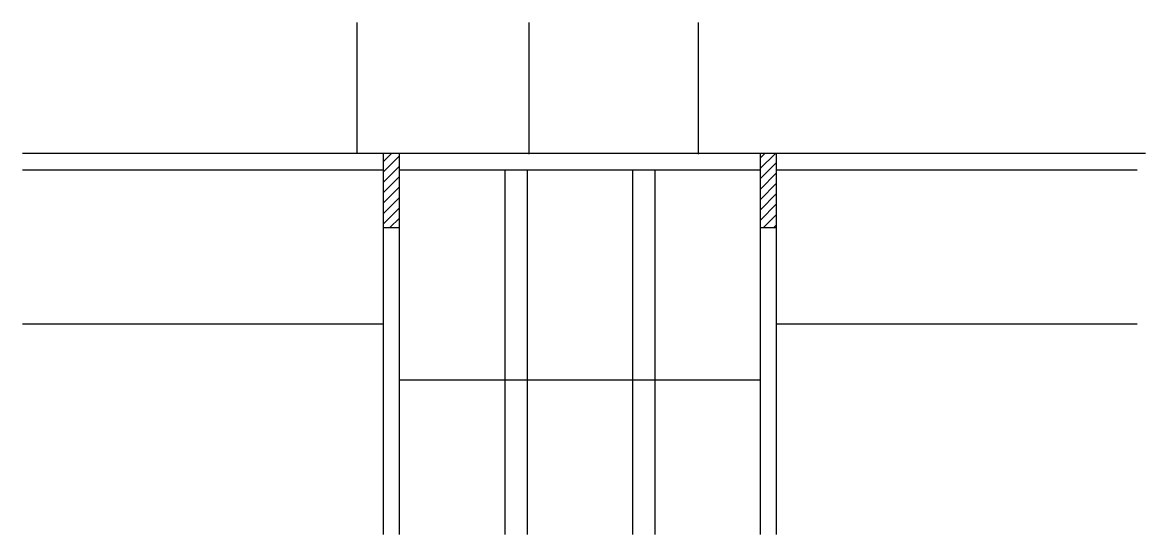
# Model space of a CAD drawing. Header units: metres. Extents: x 4508 to 5810, y 1686 to 2280.
import ezdxf

# ---------------------------------------------------------------- set-up
doc = ezdxf.new("R2010")
doc.units = ezdxf.units.M
for name, color, linetype in [('3', 7, 'Continuous'), ('7', 7, 'Continuous'), ('Painéis', 7, 'Continuous')]:
    doc.layers.add(name, color=color, linetype=linetype)

msp = doc.modelspace()

# ---------------------------------------------------------------- linework, layer by layer
at = {"layer": '3', "color": 7, "lineweight": 25}
for p, q in [((4926.5, 2118.2), (4936.3, 2128)), ((4926.5, 2106.2), (4945.5, 2125.2)), ((5363.5, 2110.5), (5381.1, 2128)), ((5363.5, 2122.5), (5369, 2128)), ((4926.5, 2094.2), (4945.5, 2113.2)), ((5363.5, 2098.4), (5382.5, 2117.4)), ((4926.5, 2082.2), (4945.5, 2101.2)), ((5363.5, 2086.4), (5382.5, 2105.4)), ((4926.5, 2070.2), (4945.5, 2089.2)), ((5363.5, 2074.4), (5382.5, 2093.4)), ((4926.5, 2058.1), (4945.5, 2077.1)), ((5363.5, 2062.4), (5382.5, 2081.4)), ((4926.5, 2046.1), (4945.5, 2065.1)), ((5363.5, 2050.4), (5382.5, 2069.4)), ((5367.2, 2042), (5382.5, 2057.3)), ((4934.4, 2042), (4945.5, 2053.1)), ((5379.2, 2042), (5382.5, 2045.3))]:
    msp.add_line(p, q, dxfattribs=at)
for points in [[(4926.5, 2128), (4508.5, 2128)], [(5363.5, 2128), (4945.5, 2128)], [(5810, 2128), (5382.5, 2128)], [(4508.5, 2109), (4926.5, 2109)], [(4945.5, 2109), (5363.5, 2109)], [(5382.5, 2109), (5800.5, 2109)], [(4926.5, 2042), (4926.5, 1686)], [(4945.5, 1686), (4945.5, 2042)], [(5363.5, 2042), (5363.5, 1686)], [(5382.5, 1686), (5382.5, 2042)]]:
    msp.add_lwpolyline(points, dxfattribs=at)
at = {"layer": '7', "color": 7, "lineweight": 25}
for points in [[(4926.5, 2042), (4945.5, 2042), (4945.5, 2128), (4926.5, 2128), (4926.5, 2042)], [(5363.5, 2042), (5382.5, 2042), (5382.5, 2128), (5363.5, 2128), (5363.5, 2042)]]:
    msp.add_lwpolyline(points, dxfattribs=at)
at = {"layer": 'Painéis', "color": 7, "lineweight": 25}
for p, q in [((4896, 2280), (4896, 2128)), ((5095.5, 2280), (5095.5, 2127.1)), ((5291.5, 2280), (5291.5, 2127.1)), ((5067.5, 2109), (5067.5, 1686)), ((5093.5, 2109), (5093.5, 1686)), ((5215.5, 2109), (5215.5, 1686)), ((5241.5, 2109), (5241.5, 1686)), ((4926.4, 1930), (4508.4, 1930)), ((5800.4, 1930), (5382.4, 1930)), ((5363.4, 1865), (4945.4, 1865))]:
    msp.add_line(p, q, dxfattribs=at)

doc.saveas('drawing.dxf')
